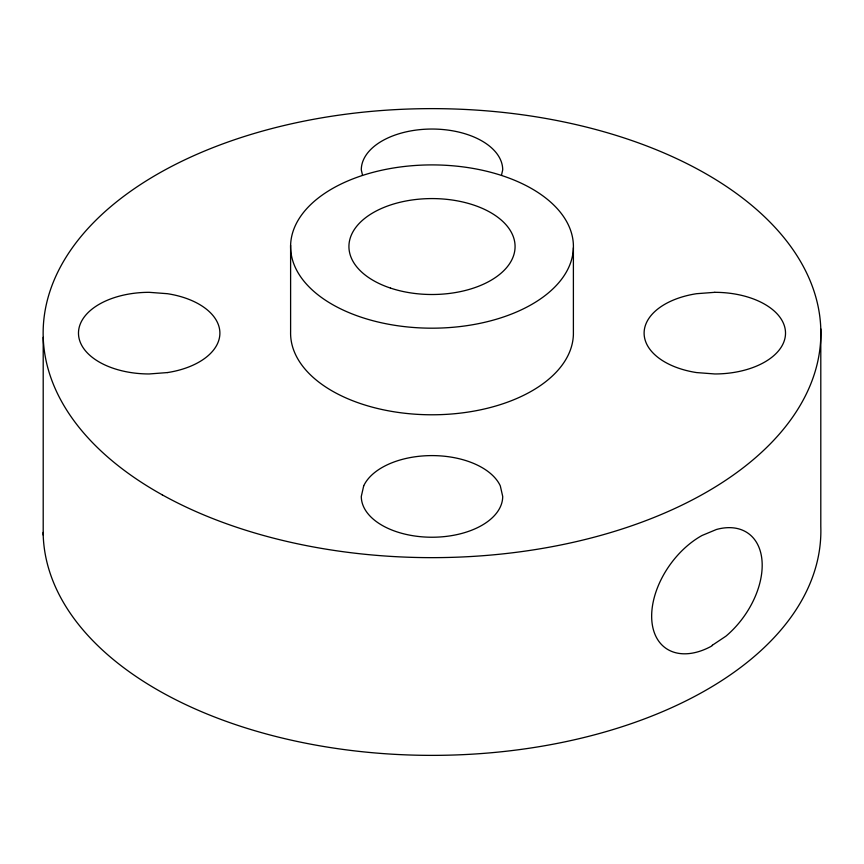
<?xml version="1.0" encoding="UTF-8"?>
<svg xmlns="http://www.w3.org/2000/svg" width="864" height="864" viewBox="0 0 864 864"><rect width="100%" height="100%" fill="white"/><g stroke="black" fill="none" stroke-linecap="round" stroke-linejoin="round"><path stroke-width="1.3" d="M501.498 175.144L502.708 169.862A70.708 40.824 0 0 0 432 129.038A70.708 40.824 0 0 0 361.292 169.862L362.502 175.144M820.8 328.936L820.8 526.651A388.865 224.51 0 0 1 437 755.352A388.865 224.51 0 0 1 43.146 532.429M573.394 247.774A141.404 81.637 0 0 1 359.467 316.624A141.404 81.637 0 0 1 363.139 175.241A141.404 81.637 0 0 1 573.394 247.774L573.394 334.368A141.404 81.637 0 0 1 429.872 414.774A141.404 81.637 0 0 1 290.606 331.916L290.606 245.322M43.2 337.349L43.2 535.064M363.701 485.86L361.292 496.422A70.708 40.824 0 0 0 432 537.235A70.708 40.824 0 0 0 502.708 496.422L500.299 485.86A70.708 40.824 0 0 0 432 455.598A70.708 40.824 0 0 0 363.701 485.86M712.336 645.246L711.839 645.959A70.686 45.122 -54.1 0 1 651.877 621.205A70.686 45.122 -54.1 0 1 702.011 535.496L716.429 529.492A70.686 45.122 -54.1 0 1 761.972 560.25A70.686 45.122 -54.1 0 1 725.911 636.185L712.336 645.246M714.809 292.324L696.514 293.706A70.708 40.824 0 0 0 644.112 333.137A70.708 40.824 0 0 0 696.514 372.568L714.809 373.961A70.708 40.824 0 0 0 785.516 333.137A70.708 40.824 0 0 0 714.809 292.324M167.486 372.568L149.191 373.961A70.708 40.824 0 0 1 78.484 333.137A70.708 40.824 0 0 1 149.191 292.324L167.486 293.706A70.708 40.824 0 0 1 219.888 333.137A70.708 40.824 0 0 1 167.486 372.568M162.227 494.834A388.865 224.51 0 0 0 809.438 387.169A388.865 224.51 0 0 0 324.335 117.407A388.865 224.51 0 0 0 162.227 494.834M390.463 288.079A83.074 47.963 0 0 0 515.074 246.542A83.074 47.963 0 0 0 390.463 205.006A83.074 47.963 0 0 0 390.463 288.079"/></g></svg>
